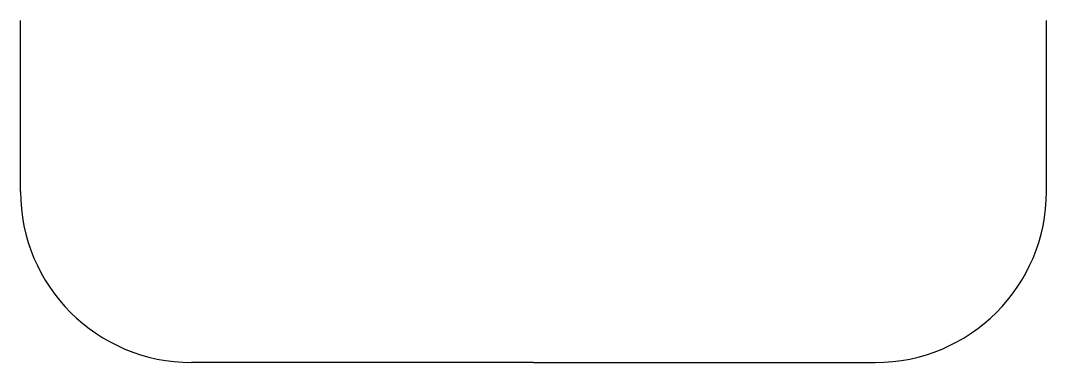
# Model space of a CAD drawing. Extents: x -300 to 300, y 0 to 200.
import ezdxf

# ---------------------------------------------------------------- set-up
doc = ezdxf.new("R2010")
doc.units = 0
doc.header["$MEASUREMENT"] = 0
doc.layers.add('Guidon', color=2, linetype='CONTINUOUS')

msp = doc.modelspace()

# ---------------------------------------------------------------- linework, layer by layer
at = {"layer": 'Guidon'}
for p, q in [((-300, 100), (-300, 200)), ((300, 100), (300, 200)), ((0, 0), (-200, 0)), ((0, 0), (200, 0))]:
    msp.add_line(p, q, dxfattribs=at)
for centre, start, end in [((-200, 100), 180, 270), ((200, 100), 270, 360)]:
    msp.add_arc(centre, 100, start, end, dxfattribs=at)

doc.saveas('drawing.dxf')
